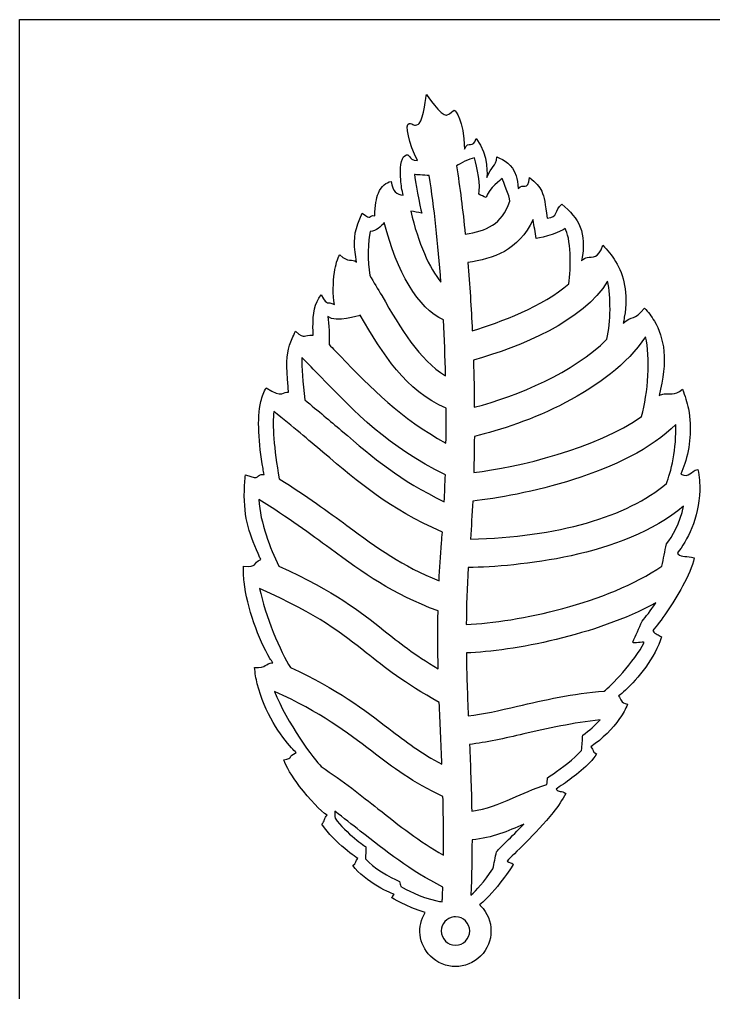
# Model space of a CAD drawing. Extents: x 0 to 395, y 0 to 130.
# Drawn here: x 0.1 to 48.9, y 61.6 to 130.1 of the extents above; entities that cross this region are included whole.
import ezdxf

# ---------------------------------------------------------------- set-up
doc = ezdxf.new("R2010")
doc.units = 0
doc.header["$MEASUREMENT"] = 0
doc.layers.add('DEFAULT', color=18, linetype='CONTINUOUS')

msp = doc.modelspace()

# ---------------------------------------------------------------- linework, layer by layer
at = {"layer": 'DEFAULT', "color": 18}
msp.add_lwpolyline([(395.05, 0.05), (0.05, 0.05), (0.05, 130.05), (395.05, 130.05)], close=True, dxfattribs=at)
at = {"layer": 'DEFAULT', "color": 240}
for points, knots in [([(47.798, 98.412), (47.212, 98.302), (47.251, 97.791), (46.591, 98.084), (46.693, 98.32), (46.785, 98.563), (46.87, 98.828), (47.237, 99.961), (47.395, 101.297), (47.124, 102.673), (47.032, 103.128), (46.894, 103.587), (46.701, 104.046), (46.094, 103.584), (45.829, 103.781), (45.42, 103.725), (45.31, 103.707), (45.194, 103.675), (45.057, 103.605), (45.727, 106.046), (45.413, 107.69), (44.732, 108.836), (44.528, 109.186), (44.287, 109.486), (44.03, 109.754), (43.3, 108.836), (43.19, 109.277), (42.531, 108.692), (42.562, 108.836), (42.594, 108.977), (42.616, 109.118), (42.915, 110.829), (42.58, 112.071), (42.001, 113.031), (41.74, 113.465), (41.43, 113.842), (41.105, 114.177), (40.784, 113.19), (40.386, 113.373), (40.008, 113.313), (39.871, 113.292), (39.733, 113.239), (39.603, 113.08), (40.008, 115.095), (39.423, 116.044), (38.213, 117.07), (37.666, 116.594), (37.994, 116.153), (37.19, 116.082), (37.059, 117.067), (36.974, 117.588), (36.809, 117.966), (36.643, 118.33), (36.396, 118.559), (35.944, 118.933), (35.835, 117.945), (35.507, 118.57), (35.14, 118.167), (35.126, 118.52), (35.076, 118.809), (35.003, 119.049), (34.738, 119.906), (34.156, 120.139), (33.641, 120.397), (33.606, 119.667), (33.239, 119.758), (32.946, 118.933), (32.946, 118.933), (33.111, 120.489), (32.198, 121.678), (31.94, 120.873), (31.665, 121.635), (31.372, 120.933), (31.319, 123.015), (30.738, 123.642), (30.653, 123.667), (30.571, 123.688), (30.409, 123.409), (30.106, 123.332), (30.099, 123.328), (30.088, 123.328), (30.081, 123.325), (29.764, 123.251), (28.691, 124.764), (28.691, 124.764), (28.691, 124.764), (28.497, 123.089), (28.187, 122.739), (28.169, 122.718), (28.148, 122.7), (28.13, 122.69), (27.788, 122.496), (27.788, 122.739), (27.47, 122.739), (27.153, 122.739), (27.47, 121.3), (28.056, 120.129), (27.326, 120.178), (27.569, 120.714), (27.178, 120.471), (26.903, 120.302), (26.811, 119.575), (26.881, 118.753), (26.91, 118.407), (26.97, 118.04), (27.058, 117.691), (26.592, 117.741), (26.324, 117.934), (26.204, 118.665), (25.869, 118.58), (25.534, 118.372), (25.311, 117.839), (25.163, 117.479), (25.065, 116.968), (25.057, 116.252), (24.567, 116.326), (24.86, 115.86), (24.179, 116.421), (23.671, 115.327), (23.544, 114.745), (23.671, 113.691), (23.696, 113.475), (23.731, 113.246), (23.777, 112.982), (23.421, 113.299), (23.202, 112.897), (22.592, 113.503), (22.426, 113.253), (22.295, 112.798), (22.221, 112.265), (22.115, 111.549), (22.101, 110.692), (22.214, 110.007), (21.654, 110.315), (21.788, 109.814), (21.29, 110.678), (20.796, 110.068), (20.708, 109.454), (20.708, 108.335), (20.708, 108.183), (20.711, 108.022), (20.715, 107.849), (20.01, 107.947), (20.214, 107.461), (19.484, 108.131), (19.3, 107.76), (19.163, 107.454), (19.064, 107.143), (18.842, 106.441), (18.824, 105.721), (18.951, 104.236), (18.965, 104.113), (18.976, 103.983), (18.99, 103.845), (18.605, 103.954), (18.605, 103.351), (17.416, 104.155), (17.251, 103.887), (17.127, 103.559), (17.039, 103.185), (16.764, 101.971), (16.88, 100.264), (17.194, 98.468), (17.219, 98.327), (17.244, 98.186), (17.272, 98.045), (16.577, 98.137), (17.142, 97.551), (15.953, 98.041), (15.91, 97.643), (15.889, 97.272), (15.879, 96.923), (15.829, 94.947), (16.26, 93.741), (16.975, 92.206), (16.993, 92.168), (17.011, 92.125), (17.032, 92.083), (16.411, 91.825), (16.87, 91.515), (15.825, 91.607), (15.804, 91.275), (15.819, 90.901), (15.864, 90.506), (16.069, 88.714), (16.884, 86.435), (17.677, 85.129), (17.745, 85.021), (17.808, 84.918), (17.875, 84.823), (17.29, 84.749), (17.49, 84.456), (16.594, 84.492), (16.63, 84.096), (16.697, 83.708), (16.789, 83.334), (17.279, 81.309), (18.471, 79.637), (19.194, 78.833), (19.318, 78.702), (19.424, 78.593), (19.512, 78.512), (18.898, 78.191), (19.357, 78.155), (18.662, 77.989), (18.785, 77.538), (19.237, 76.829), (19.769, 76.13), (20.454, 75.238), (21.273, 74.37), (21.703, 74.095), (21.47, 73.936), (21.558, 73.668), (21.336, 73.463), (22.229, 72.133), (23.873, 71.047), (23.873, 71.047), (23.678, 70.927), (23.777, 70.719), (23.52, 70.571), (24.299, 69.403), (26.409, 68.524), (26.409, 68.524), (26.356, 68.45), (26.303, 68.376), (26.25, 68.302), (26.25, 68.302), (27.242, 67.657), (28.599, 67.261), (28.01, 66.302), (28.134, 65.028), (28.966, 64.196), (29.944, 63.219), (31.524, 63.219), (32.501, 64.196), (33.478, 65.173), (33.478, 66.754), (32.501, 67.73), (32.476, 67.755), (32.452, 67.777), (32.427, 67.798), (33.672, 68.825), (34.664, 70.451), (34.812, 70.645), (34.667, 70.793), (34.554, 70.729), (34.374, 70.877), (34.78, 71.343), (36.392, 72.762), (37.606, 74.299), (37.952, 74.737), (38.262, 75.185), (38.505, 75.622), (38.178, 75.841), (37.994, 75.721), (37.81, 75.922), (37.944, 76.021), (38.121, 76.145), (38.325, 76.285), (39.07, 76.811), (40.156, 77.594), (40.664, 78.413), (40.287, 78.607), (40.53, 78.656), (40.263, 78.914), (41.088, 79.485), (41.797, 80.191), (42.284, 80.889), (42.527, 81.235), (42.714, 81.577), (42.834, 81.901), (42.337, 82.036), (42.407, 82.216), (42.213, 82.487), (42.337, 82.569), (42.506, 82.71), (42.71, 82.9), (43.529, 83.662), (44.813, 85.207), (45.236, 86.632), (45, 86.851), (44.835, 86.742), (44.616, 87.088), (45.141, 87.684), (46.044, 88.943), (46.722, 90.196), (47.106, 90.905), (47.42, 91.61), (47.54, 92.192), (47.018, 92.383), (46.647, 92.181), (46.394, 92.489), (46.379, 92.506), (46.369, 92.524), (46.355, 92.541), (47.018, 93.353), (47.879, 94.975), (47.921, 96.934), (47.935, 97.41), (47.896, 97.904), (47.798, 98.412)], [4.009, 4.009, 4.009, 4.009, 5.009, 5.009, 5.009, 6.018, 6.018, 6.018, 7.018, 7.018, 7.018, 8.018, 8.018, 8.018, 9.029, 9.029, 9.029, 10.029, 10.029, 10.029, 11.029, 11.029, 11.029, 12.043142, 12.043142, 12.043142, 13.043142, 13.043142, 13.043142, 14.053142, 14.053142, 14.053142, 15.053142, 15.053142, 15.053142, 16.053142, 16.053142, 16.053142, 17.053142, 17.053142, 17.053142, 18.053142, 18.053142, 18.053142, 19.053142, 19.053142, 19.053142, 20.053142, 20.053142, 20.053142, 21.062142, 21.062142, 21.062142, 22.062142, 22.062142, 22.062142, 23.062142, 23.062142, 23.062142, 24.062142, 24.062142, 24.062142, 25.062142, 25.062142, 25.062142, 26.062142, 26.062142, 26.062142, 27.062142, 27.062142, 27.062142, 28.062142, 28.062142, 28.062142, 29.062142, 29.062142, 29.062142, 30.062142, 30.062142, 30.062142, 31.062142, 31.062142, 31.062142, 32.062142, 32.062142, 32.062142, 33.062142, 33.062142, 33.062142, 34.062142, 34.062142, 34.062142, 35.062142, 35.062142, 35.062142, 36.062142, 36.062142, 36.062142, 37.062142, 37.062142, 37.062142, 38.062142, 38.062142, 38.062142, 39.062142, 39.062142, 39.062142, 40.062142, 40.062142, 40.062142, 41.062142, 41.062142, 41.062142, 42.062142, 42.062142, 42.062142, 43.062142, 43.062142, 43.062142, 44.072142, 44.072142, 44.072142, 45.072142, 45.072142, 45.072142, 46.084142, 46.084142, 46.084142, 47.084142, 47.084142, 47.084142, 48.084142, 48.084142, 48.084142, 49.084142, 49.084142, 49.084142, 50.084142, 50.084142, 50.084142, 51.084142, 51.084142, 51.084142, 52.084142, 52.084142, 52.084142, 53.084142, 53.084142, 53.084142, 54.084142, 54.084142, 54.084142, 55.084142, 55.084142, 55.084142, 56.084142, 56.084142, 56.084142, 57.084142, 57.084142, 57.084142, 58.084142, 58.084142, 58.084142, 59.084142, 59.084142, 59.084142, 60.095142, 60.095142, 60.095142, 61.095142, 61.095142, 61.095142, 62.095142, 62.095142, 62.095142, 63.095142, 63.095142, 63.095142, 64.095142, 64.095142, 64.095142, 65.095142, 65.095142, 65.095142, 66.095142, 66.095142, 66.095142, 67.095142, 67.095142, 67.095142, 68.095142, 68.095142, 68.095142, 69.095142, 69.095142, 69.095142, 70.109284, 70.109284, 70.109284, 71.109284, 71.109284, 71.109284, 72.109284, 72.109284, 72.109284, 74.109284, 74.109284, 74.109284, 75.109284, 75.109284, 75.109284, 76.109284, 76.109284, 76.109284, 77.109284, 77.109284, 77.109284, 78.109284, 78.109284, 78.109284, 79.109284, 79.109284, 79.109284, 79.88268, 79.88268, 79.88268, 80.88268, 80.88268, 80.88268, 81.88268, 81.88268, 81.88268, 82.88268, 82.88268, 82.88268, 83.88268, 83.88268, 83.88268, 84.88268, 84.88268, 84.88268, 85.88268, 85.88268, 85.88268, 86.88268, 86.88268, 86.88268, 87.88268, 87.88268, 87.88268, 88.88268, 88.88268, 88.88268, 89.88268, 89.88268, 89.88268, 90.88268, 90.88268, 90.88268, 91.88268, 91.88268, 91.88268, 92.88268, 92.88268, 92.88268, 93.88268, 93.88268, 93.88268, 94.88268, 94.88268, 94.88268, 95.88268, 95.88268, 95.88268, 96.89268, 96.89268, 96.89268, 97.89268, 97.89268, 97.89268, 98.89268, 98.89268, 98.89268, 99.90468, 99.90468, 99.90468, 100.91368, 100.91368, 100.91368, 101.91368, 101.91368, 101.91368, 102.91368, 102.91368, 102.91368, 103.91368, 103.91368, 103.91368, 104.91368, 104.91368, 104.91368, 104.91368]), ([(32.067, 120.315), (32.261, 119.681), (32.529, 118.347), (32.371, 117.758), (32.543, 117.679), (32.714, 117.6), (32.886, 117.522), (33.087, 118.217), (33.969, 118.791), (34.011, 118.862), (34.085, 118.69), (34.551, 117.61), (34.565, 117.271), (33.983, 115.61), (32.928, 115.193), (31.422, 114.95), (31.253, 116.636), (31.044, 118.256), (30.804, 119.755), (31.086, 119.924), (31.683, 120.266), (32.067, 120.315)], [1, 1, 1, 1, 2, 2, 2, 3.605977, 3.605977, 3.605977, 4.605977, 4.605977, 4.605977, 5.605977, 5.605977, 5.605977, 6.605977, 6.605977, 6.605977, 7.605977, 7.605977, 7.605977, 8.605977, 8.605977, 8.605977, 8.605977]), ([(27.862, 119.144), (27.89, 119.138), (28.547, 119.095), (28.885, 119.071), (29.234, 116.819), (29.513, 114.265), (29.714, 111.578), (28.903, 112.565), (28.113, 114.294), (27.587, 116.576), (27.843, 116.529), (28.1, 116.482), (28.356, 116.435), (28.243, 116.876), (27.869, 118.802), (27.862, 119.144)], [1, 1, 1, 1, 2, 2, 2, 3, 3, 3, 4, 4, 4, 6.217558, 6.217558, 6.217558, 7.217558, 7.217558, 7.217558, 7.217558]), ([(24.74, 115.144), (25.149, 115.179), (25.498, 115.486), (25.728, 115.768), (26.589, 112.28), (28.113, 109.75), (29.883, 108.932), (29.954, 107.63), (30.007, 106.311), (30.035, 104.984), (28.152, 106.166), (26.924, 108.268), (25.541, 110.636), (25.27, 111.105), (24.991, 111.578), (24.705, 112.054), (24.542, 113.002), (24.567, 114.569), (24.74, 115.144)], [1, 1, 1, 1, 2, 2, 2, 3, 3, 3, 4, 4, 4, 5, 5, 5, 6, 6, 6, 7, 7, 7, 7]), ([(36.192, 115.987), (36.195, 115.973), (36.195, 115.963), (36.198, 115.948), (36.271, 115.516), (36.344, 115.083), (36.417, 114.65), (36.921, 114.696), (38.213, 115.141), (38.442, 115.355), (38.833, 114.802), (38.915, 112.516), (38.703, 111.461), (36.932, 109.895), (33.877, 108.762), (31.919, 108.152), (31.842, 109.771), (31.739, 111.383), (31.609, 112.957), (33.38, 113.232), (35.165, 113.779), (36.192, 115.987)], [1, 1, 1, 1, 2, 2, 2, 5.732849, 5.732849, 5.732849, 6.732849, 6.732849, 6.732849, 7.732849, 7.732849, 7.732849, 8.732849, 8.732849, 8.732849, 9.732849, 9.732849, 9.732849, 10.732849, 10.732849, 10.732849, 10.732849]), ([(41.441, 111.644), (41.674, 110.523), (41.674, 108.829), (41.388, 107.566), (39.052, 105.228), (35.133, 103.58), (32.06, 102.783), (32.053, 103.873), (32.032, 104.977), (31.997, 106.085), (35.277, 107.044), (39.761, 108.822), (41.441, 111.644)], [1, 1, 1, 1, 2.011, 2.011, 2.011, 3.011, 3.011, 3.011, 4.011, 4.011, 4.011, 5.011, 5.011, 5.011, 5.011]), ([(24.031, 109.253), (25.643, 106.501), (27.231, 103.94), (30.074, 102.712), (30.081, 101.89), (30.081, 101.075), (30.067, 100.264), (26.871, 101.989), (24.811, 104.123), (22.641, 106.367), (22.38, 106.635), (22.119, 106.91), (21.851, 107.185), (21.84, 107.75), (21.868, 108.639), (21.742, 109.165), (22.348, 108.709), (23.929, 109.217), (24.031, 109.253)], [1, 1, 1, 1, 2.011849, 2.011849, 2.011849, 3.013679, 3.013679, 3.013679, 4.015509, 4.015509, 4.015509, 5.017339, 5.017339, 5.017339, 6.01917, 6.01917, 6.01917, 7.021, 7.021, 7.021, 7.021]), ([(44.104, 107.732), (44.478, 106.335), (44.277, 103.738), (43.836, 102.144), (40.753, 99.914), (35.027, 98.528), (32.021, 98.204), (32.042, 99.026), (32.057, 99.869), (32.064, 100.726), (35.669, 101.594), (41.522, 103.873), (44.104, 107.732)], [1, 1, 1, 1, 2, 2, 2, 3, 3, 3, 4, 4, 4, 5, 5, 5, 5]), ([(19.928, 106.289), (20.366, 105.848), (20.786, 105.411), (21.202, 104.98), (23.682, 102.412), (26.031, 99.981), (30.021, 98.038), (30, 97.399), (29.976, 96.768), (29.944, 96.143), (26.801, 97.657), (25.033, 99.159), (22.694, 101.156), (21.921, 101.813), (21.085, 102.522), (20.122, 103.305), (20.002, 104.536), (19.893, 105.605), (19.928, 106.289)], [1, 1, 1, 1, 2, 2, 2, 3, 3, 3, 4, 4, 4, 5, 5, 5, 6, 6, 6, 7, 7, 7, 7]), ([(17.942, 102.486), (19.293, 101.421), (20.397, 100.482), (21.396, 99.632), (24.035, 97.385), (25.975, 95.731), (29.813, 93.999), (29.795, 93.748), (29.778, 93.498), (29.756, 93.25), (29.679, 92.323), (29.623, 91.437), (29.58, 90.58), (26.955, 91.642), (25.29, 92.862), (23.096, 94.468), (21.759, 95.445), (20.284, 96.521), (18.337, 97.756), (17.938, 99.872), (17.854, 101.583), (17.942, 102.486)], [1, 1, 1, 1, 2, 2, 2, 3, 3, 3, 4, 4, 4, 5, 5, 5, 6, 6, 6, 7, 7, 7, 8, 8, 8, 8]), ([(46.238, 101.58), (46.309, 99.953), (45.882, 98.119), (45.582, 97.431), (42.841, 95.075), (37.913, 93.66), (31.785, 93.511), (31.848, 94.365), (31.905, 95.262), (31.947, 96.193), (35.228, 96.514), (42.845, 98.116), (46.238, 101.58)], [1, 1, 1, 1, 2, 2, 2, 3, 3, 3, 4, 4, 4, 5, 5, 5, 5]), ([(16.894, 96.302), (18.979, 94.997), (20.521, 93.872), (21.914, 92.852), (24.32, 91.092), (26.25, 89.684), (29.506, 88.46), (29.478, 87.041), (29.489, 85.701), (29.517, 84.389), (27.809, 85.412), (26.744, 86.262), (25.703, 87.091), (23.982, 88.46), (22.345, 89.765), (18.298, 91.617), (17.695, 92.894), (16.997, 94.612), (16.894, 96.302)], [1, 1, 1, 1, 2, 2, 2, 3, 3, 3, 4, 4, 4, 5, 5, 5, 6, 6, 6, 7, 7, 7, 7]), ([(45.579, 93.173), (45.474, 92.653), (45.369, 92.134), (45.265, 91.614), (41.416, 88.993), (35.133, 87.662), (31.492, 87.511), (31.506, 88.781), (31.549, 90.1), (31.637, 91.508), (35.073, 91.596), (42.482, 92.22), (46.792, 95.829), (46.542, 94.637), (45.995, 93.681), (45.579, 93.173)], [0, 0, 0, 0, 4.508714, 4.508714, 4.508714, 5.508714, 5.508714, 5.508714, 6.508714, 6.508714, 6.508714, 7.508714, 7.508714, 7.508714, 8.508714, 8.508714, 8.508714, 8.508714]), ([(16.951, 90.03), (21.163, 88.15), (22.768, 86.869), (24.458, 85.525), (25.76, 84.487), (27.104, 83.419), (29.594, 82.036), (29.623, 81.324), (29.654, 80.615), (29.686, 79.898), (29.718, 79.167), (29.749, 78.43), (29.782, 77.679), (28.349, 78.438), (27.266, 79.267), (26.052, 80.191), (24.338, 81.503), (22.426, 82.964), (19.128, 84.492), (18.425, 85.507), (17.325, 88.213), (16.951, 90.03)], [1, 1, 1, 1, 2, 2, 2, 3, 3, 3, 4, 4, 4, 5, 5, 5, 6, 6, 6, 7, 7, 7, 8, 8, 8, 8]), ([(43.868, 87.751), (43.647, 87.253), (43.426, 86.756), (43.205, 86.259), (43.282, 86.135), (43.931, 86.329), (44.013, 86.248), (43.363, 84.922), (41.61, 83.098), (41.204, 82.83), (39.006, 82.66), (36.953, 82.191), (35.098, 81.765), (33.806, 81.468), (32.65, 81.204), (31.637, 81.08), (31.573, 82.547), (31.517, 84.004), (31.499, 85.51), (34.836, 85.648), (40.548, 86.72), (44.835, 89.024), (44.468, 88.492), (44.118, 88.036), (43.868, 87.751)], [0, 0, 0, 0, 4.627643, 4.627643, 4.627643, 5.627643, 5.627643, 5.627643, 6.637643, 6.637643, 6.637643, 7.637643, 7.637643, 7.637643, 8.637643, 8.637643, 8.637643, 9.637643, 9.637643, 9.637643, 10.637643, 10.637643, 10.637643, 11.637643, 11.637643, 11.637643, 11.637643]), ([(21.283, 77.528), (20.817, 77.961), (18.827, 80.671), (18.005, 82.805), (21.269, 81.327), (23.079, 79.947), (24.839, 78.603), (26.328, 77.464), (27.742, 76.388), (29.852, 75.415), (29.887, 74.112), (29.905, 72.751), (29.887, 71.298), (28.176, 72.26), (26.811, 73.343), (25.28, 74.557), (24.116, 75.478), (22.842, 76.483), (21.283, 77.528)], [1, 1, 1, 1, 2, 2, 2, 3, 3, 3, 4, 4, 4, 5, 5, 5, 6, 6, 6, 7, 7, 7, 7]), ([(39.694, 79.736), (39.666, 79.377), (39.638, 79.019), (39.61, 78.66), (39.098, 78.049), (38.195, 77.418), (37.627, 77.019), (37.468, 76.907), (37.327, 76.808), (37.218, 76.726), (37.202, 76.571), (37.187, 76.416), (37.172, 76.261), (36.198, 75.944), (35.436, 75.608), (34.741, 75.305), (33.736, 74.86), (32.949, 74.515), (31.88, 74.388), (31.848, 76.032), (31.788, 77.573), (31.722, 79.079), (32.896, 79.21), (34.191, 79.506), (35.542, 79.817), (37.2, 80.194), (39.02, 80.611), (40.922, 80.798), (40.569, 80.417), (40.149, 80.049), (39.694, 79.736)], [0, 0, 0, 0, 3.060425, 3.060425, 3.060425, 4.060425, 4.060425, 4.060425, 5.060425, 5.060425, 5.060425, 6.384821, 6.384821, 6.384821, 7.384821, 7.384821, 7.384821, 8.384821, 8.384821, 8.384821, 9.384821, 9.384821, 9.384821, 10.384821, 10.384821, 10.384821, 11.384821, 11.384821, 11.384821, 12.384821, 12.384821, 12.384821, 12.384821]), ([(26.899, 69.082), (26.864, 69.203), (26.828, 69.324), (26.793, 69.446), (26.116, 69.731), (24.906, 70.401), (24.412, 71.04), (24.415, 71.321), (24.419, 71.602), (24.422, 71.883), (24.412, 71.89), (23.04, 72.804), (22.257, 73.89), (22.254, 74.052), (22.252, 74.215), (22.249, 74.377), (22.87, 73.908), (23.456, 73.446), (24.038, 72.987), (25.83, 71.573), (27.527, 70.228), (29.842, 69.053), (29.834, 68.8), (29.827, 68.546), (29.813, 68.288), (29.809, 68.196), (29.806, 68.105), (29.802, 68.013), (29.672, 68.034), (29.541, 68.055), (29.415, 68.083), (28.218, 68.341), (27.213, 68.895), (26.899, 69.082)], [0, 0, 0, 0, 1.07472, 1.07472, 1.07472, 2.07472, 2.07472, 2.07472, 4.465909, 4.465909, 4.465909, 5.465909, 5.465909, 5.465909, 6.845069, 6.845069, 6.845069, 7.845069, 7.845069, 7.845069, 8.845069, 8.845069, 8.845069, 9.845069, 9.845069, 9.845069, 10.845069, 10.845069, 10.845069, 11.845069, 11.845069, 11.845069, 12.845069, 12.845069, 12.845069, 12.845069]), ([(34.332, 72.253), (34.007, 71.936), (33.771, 71.707), (33.62, 71.537), (33.537, 71.135), (33.455, 70.733), (33.372, 70.331), (32.727, 69.396), (32.223, 68.825), (31.824, 68.479), (31.877, 69.858), (31.898, 71.15), (31.898, 72.373), (33.372, 72.518), (34.392, 72.966), (35.553, 73.478), (35.108, 73.012), (34.678, 72.589), (34.332, 72.253)], [1, 1, 1, 1, 2, 2, 2, 5.491103, 5.491103, 5.491103, 6.491103, 6.491103, 6.491103, 7.491103, 7.491103, 7.491103, 9.491103, 9.491103, 9.491103, 10.491103, 10.491103, 10.491103, 10.491103]), ([(30.734, 64.961), (30.183, 64.961), (29.735, 65.409), (29.735, 65.963), (29.735, 66.475), (30.123, 66.898), (30.617, 66.955), (30.656, 66.958), (30.695, 66.962), (30.741, 66.962), (31.291, 66.958), (31.736, 66.51), (31.736, 65.963), (31.736, 65.409), (31.288, 64.961), (30.734, 64.961)], [1, 1, 1, 1, 2, 2, 2, 3, 3, 3, 4.02, 4.02, 4.02, 5.02, 5.02, 5.02, 6.02, 6.02, 6.02, 6.02])]:
    msp.add_open_spline(points, degree=3, knots=knots, dxfattribs=at)

doc.saveas('drawing.dxf')
